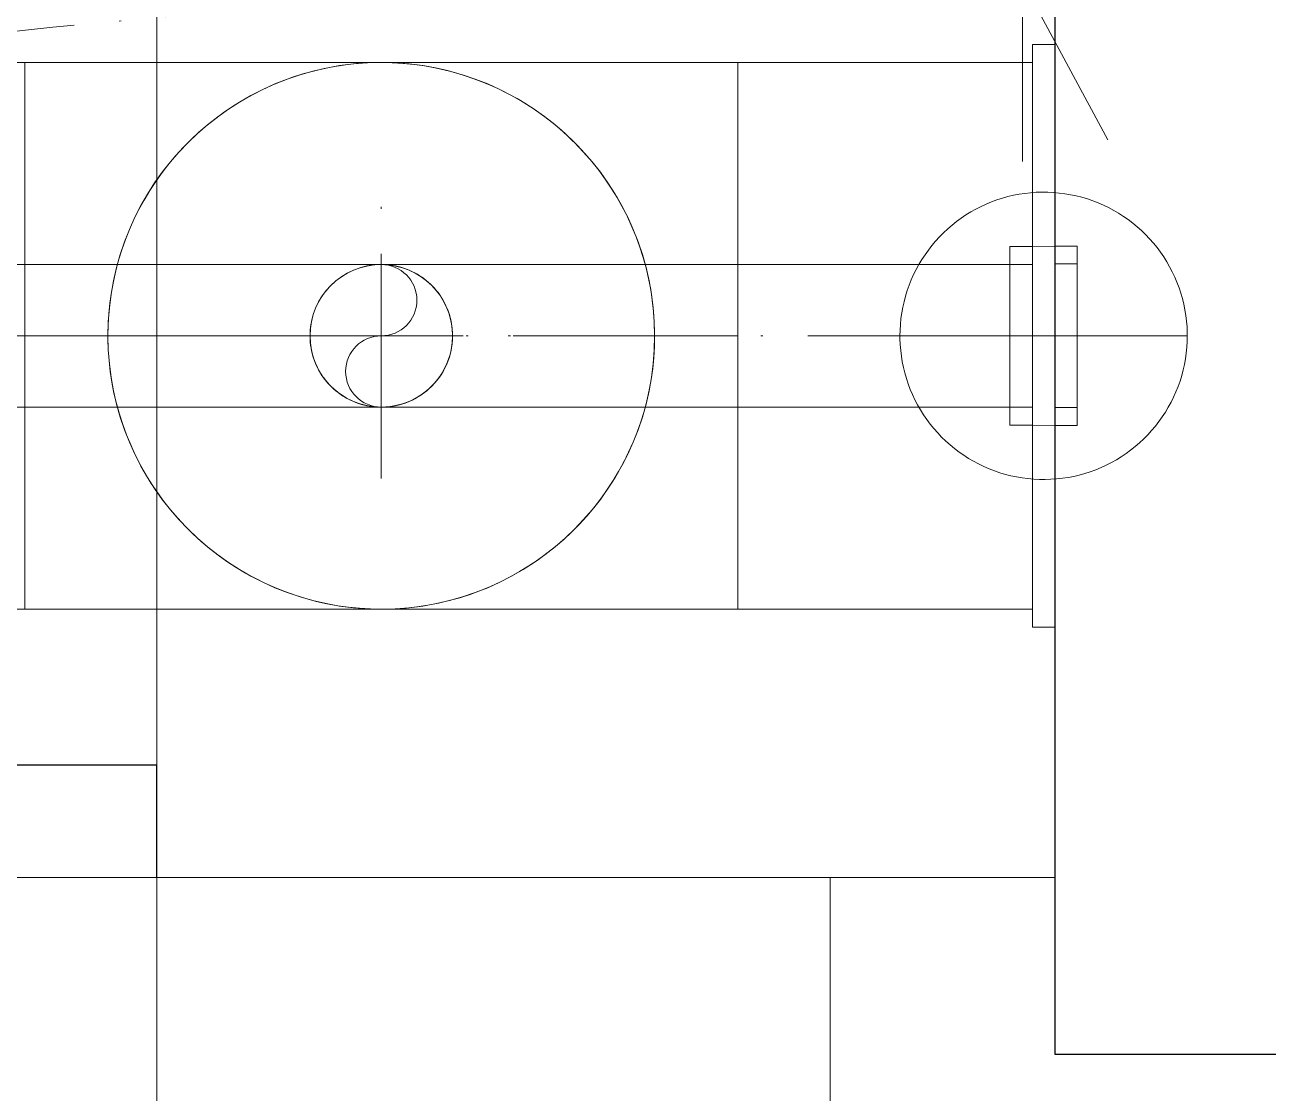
# Model space of a CAD drawing. Header units: millimetres. Extents: x -88595 to 880822, y -1054509 to -148035.
# Drawn here: x 181507.4 to 181562.8, y -269296.5 to -269249 of the extents above; entities that cross this region are included whole.
import ezdxf

# ---------------------------------------------------------------- set-up
doc = ezdxf.new("R2010")
doc.units = ezdxf.units.MM
for name, pattern in [('$0$ADSK_Осевая', [14, 10, -2, 0, -2]), ('$3$ADSK_Осевая', [14, 10, -2, 0, -2]), ('ADSK_Линия сетки', [25, 20, -2.5, 0, -2.5])]:
    doc.linetypes.add(name, pattern=pattern)
for name, color, linetype, lineweight in [('Витраж', 7, 'Continuous', 9), ('Двери', 7, 'Continuous', 9), ('Изоляция', 7, 'Continuous', 18), ('Оборудование', 7, 'Continuous', 18), ('Оси', 7, 'Continuous', 9), ('Стены разрез', 7, 'Continuous', 30), ('Трубопровод', 7, 'Continuous', 18), ('Трубопроводы', 7, 'Continuous', 18)]:
    doc.layers.add(name, color=color, linetype=linetype, lineweight=lineweight)

# ---------------------------------------------------------------- blocks, each defined once
blk = doc.blocks.new('$0$ADSK_Настенный внутренний блок кондиционера1 - AS12BS4HRA-3264940-В_Координация_1 этаж ОВ3')
at = {"layer": 'Оборудование', "color": 150, "lineweight": 30, "true_color": 0x0080ff}
for p, q in [((427.5, 0), (-427.5, 0)), ((-427.5, 0), (-427.5, -10)), ((-427.5, 0), (-427.5, -20))]:
    blk.add_line(p, q, dxfattribs=at)
blk = doc.blocks.new('$0$ADSK_МедьПайка_Отвод-гнутая труба - Отвод _гнутая труба_-94627-В_Координация_1 этаж ОВ3')
at = {"layer": 'Трубопроводы', "color": 190, "true_color": 0x8000ff}
for p, q in [((-16488.726, 18357.408), (-16488.726, 18354.233)), ((-16488.726, 18354.233), (-16488.726, 18351.058))]:
    blk.add_line(p, q, dxfattribs=at)
at = {"layer": 'Трубопроводы', "color": 190, "true_color": 0x8000ff, "flags": 128}
for points in [[(-16488.726, 18357.408), (-16488.091, 18357.408), (-16487.457, 18357.408), (-16486.825, 18357.408), (-16486.196, 18357.408), (-16485.572, 18357.408), (-16484.952, 18357.408), (-16484.338, 18357.408), (-16483.732, 18357.408), (-16483.133, 18357.408), (-16482.544, 18357.408), (-16481.964, 18357.408), (-16481.395, 18357.408), (-16480.838, 18357.408), (-16480.293, 18357.408), (-16479.762, 18357.408), (-16479.245, 18357.408), (-16478.744, 18357.408), (-16478.258, 18357.408), (-16477.789, 18357.408), (-16477.338, 18357.408), (-16476.904, 18357.408), (-16476.49, 18357.408), (-16476.095, 18357.408), (-16475.721, 18357.408), (-16475.367, 18357.408), (-16475.035, 18357.408), (-16474.725, 18357.408), (-16474.437, 18357.408), (-16474.171, 18357.408), (-16473.929, 18357.408), (-16473.711, 18357.408), (-16473.517, 18357.408), (-16473.347, 18357.408), (-16473.202, 18357.408), (-16473.082, 18357.408), (-16472.986, 18357.408), (-16472.916, 18357.408), (-16472.871, 18357.408), (-16472.852, 18357.408)], [(-16476.026, 18354.233), (-16476.023, 18354.36), (-16476.015, 18354.487), (-16476.003, 18354.613), (-16475.985, 18354.739), (-16475.962, 18354.864), (-16475.935, 18354.988), (-16475.902, 18355.11), (-16475.864, 18355.232), (-16475.822, 18355.351), (-16475.775, 18355.469), (-16475.723, 18355.585), (-16475.667, 18355.699), (-16475.606, 18355.81), (-16475.541, 18355.919), (-16475.471, 18356.026), (-16475.397, 18356.129), (-16475.319, 18356.229), (-16475.238, 18356.326), (-16475.152, 18356.42), (-16475.063, 18356.51), (-16474.97, 18356.597), (-16474.874, 18356.68), (-16474.774, 18356.759), (-16474.672, 18356.834), (-16474.566, 18356.904), (-16474.458, 18356.971), (-16474.347, 18357.033), (-16474.234, 18357.091), (-16474.119, 18357.144), (-16474.001, 18357.192), (-16473.882, 18357.236), (-16473.761, 18357.275), (-16473.639, 18357.308), (-16473.515, 18357.338), (-16473.39, 18357.362), (-16473.265, 18357.381), (-16473.138, 18357.395), (-16473.012, 18357.404), (-16472.885, 18357.408), (-16472.851, 18357.408)], [(-16472.851, 18357.408), (-16472.724, 18357.405), (-16472.597, 18357.398), (-16472.471, 18357.385), (-16472.345, 18357.367), (-16472.22, 18357.345), (-16472.096, 18357.317), (-16471.973, 18357.284), (-16471.852, 18357.247), (-16471.732, 18357.204), (-16471.614, 18357.157), (-16471.498, 18357.105), (-16471.384, 18357.049), (-16471.273, 18356.988), (-16471.164, 18356.923), (-16471.058, 18356.853), (-16470.955, 18356.779), (-16470.854, 18356.702), (-16470.757, 18356.62), (-16470.663, 18356.534), (-16470.573, 18356.445), (-16470.486, 18356.352), (-16470.404, 18356.256), (-16470.325, 18356.156), (-16470.25, 18356.054), (-16470.179, 18355.948), (-16470.112, 18355.84), (-16470.05, 18355.729), (-16469.993, 18355.616), (-16469.94, 18355.501), (-16469.891, 18355.383), (-16469.848, 18355.264), (-16469.809, 18355.143), (-16469.775, 18355.021), (-16469.746, 18354.897), (-16469.722, 18354.772), (-16469.703, 18354.647), (-16469.689, 18354.521), (-16469.68, 18354.394), (-16469.676, 18354.267), (-16469.676, 18354.233)], [(-16472.851, 18351.058), (-16472.978, 18351.06), (-16473.104, 18351.068), (-16473.231, 18351.081), (-16473.356, 18351.098), (-16473.481, 18351.121), (-16473.605, 18351.149), (-16473.728, 18351.181), (-16473.849, 18351.219), (-16473.969, 18351.261), (-16474.087, 18351.308), (-16474.203, 18351.36), (-16474.317, 18351.417), (-16474.428, 18351.478), (-16474.537, 18351.543), (-16474.643, 18351.612), (-16474.747, 18351.686), (-16474.847, 18351.764), (-16474.944, 18351.846), (-16475.038, 18351.931), (-16475.128, 18352.021), (-16475.215, 18352.114), (-16475.298, 18352.21), (-16475.377, 18352.309), (-16475.452, 18352.412), (-16475.522, 18352.517), (-16475.589, 18352.626), (-16475.651, 18352.736), (-16475.708, 18352.85), (-16475.761, 18352.965), (-16475.81, 18353.082), (-16475.853, 18353.202), (-16475.892, 18353.323), (-16475.926, 18353.445), (-16475.955, 18353.568), (-16475.979, 18353.693), (-16475.998, 18353.819), (-16476.013, 18353.945), (-16476.022, 18354.072), (-16476.025, 18354.199), (-16476.026, 18354.233)], [(-16469.676, 18354.233), (-16469.678, 18354.106), (-16469.686, 18353.979), (-16469.698, 18353.853), (-16469.716, 18353.727), (-16469.739, 18353.602), (-16469.767, 18353.478), (-16469.799, 18353.355), (-16469.837, 18353.234), (-16469.879, 18353.114), (-16469.926, 18352.996), (-16469.978, 18352.88), (-16470.034, 18352.767), (-16470.095, 18352.655), (-16470.161, 18352.546), (-16470.23, 18352.44), (-16470.304, 18352.337), (-16470.382, 18352.236), (-16470.464, 18352.139), (-16470.549, 18352.046), (-16470.639, 18351.955), (-16470.731, 18351.869), (-16470.828, 18351.786), (-16470.927, 18351.707), (-16471.03, 18351.632), (-16471.135, 18351.561), (-16471.243, 18351.495), (-16471.354, 18351.433), (-16471.467, 18351.375), (-16471.583, 18351.322), (-16471.7, 18351.274), (-16471.819, 18351.23), (-16471.94, 18351.191), (-16472.063, 18351.157), (-16472.186, 18351.128), (-16472.311, 18351.104), (-16472.437, 18351.085), (-16472.563, 18351.071), (-16472.689, 18351.062), (-16472.816, 18351.058), (-16472.851, 18351.058)], [(-16472.851, 18351.058), (-16472.863, 18351.058), (-16472.901, 18351.058), (-16472.965, 18351.058), (-16473.053, 18351.058), (-16473.167, 18351.058), (-16473.306, 18351.058), (-16473.469, 18351.058), (-16473.657, 18351.058), (-16473.868, 18351.058), (-16474.104, 18351.058), (-16474.363, 18351.058), (-16474.645, 18351.058), (-16474.949, 18351.058), (-16475.275, 18351.058), (-16475.623, 18351.058), (-16475.992, 18351.058), (-16476.382, 18351.058), (-16476.791, 18351.058), (-16477.219, 18351.058), (-16477.665, 18351.058), (-16478.13, 18351.058), (-16478.611, 18351.058), (-16479.108, 18351.058), (-16479.621, 18351.058), (-16480.148, 18351.058), (-16480.689, 18351.058), (-16481.243, 18351.058), (-16481.809, 18351.058), (-16482.386, 18351.058), (-16482.973, 18351.058), (-16483.569, 18351.058), (-16484.174, 18351.058), (-16484.786, 18351.058), (-16485.404, 18351.058), (-16486.027, 18351.058), (-16486.655, 18351.058), (-16487.286, 18351.058), (-16487.92, 18351.058), (-16488.554, 18351.058), (-16488.726, 18351.058)]]:
    blk.add_lwpolyline(points, dxfattribs=at)
at = {"layer": 'Трубопроводы', "color": 190, "true_color": 0x8000ff}
for start, end in [(0, 180), (180, 0)]:
    blk.add_arc((-16472.851, 18354.233), 3.175, start, end, dxfattribs=at)
blk = doc.blocks.new('$0$ADSK_МедьПайка_Отвод-гнутая труба - Отвод _гнутая труба_-V37-В_Координация_1 этаж ОВ3')
at = {"layer": 'Трубопроводы', "color": 190, "true_color": 0x8000ff}
for p, q in [((-4816.026, 18338.358), (-4812.851, 18338.358)), ((-4812.851, 18338.358), (-4809.676, 18338.358))]:
    blk.add_line(p, q, dxfattribs=at)
at = {"layer": 'Трубопроводы', "color": 190, "true_color": 0x8000ff, "flags": 128}
for points in [[(-4816.026, 18354.233), (-4816.026, 18354.22), (-4816.026, 18354.182), (-4816.026, 18354.119), (-4816.026, 18354.03), (-4816.026, 18353.916), (-4816.026, 18353.778), (-4816.026, 18353.615), (-4816.026, 18353.427), (-4816.026, 18353.215), (-4816.026, 18352.98), (-4816.026, 18352.721), (-4816.026, 18352.439), (-4816.026, 18352.134), (-4816.026, 18351.808), (-4816.026, 18351.46), (-4816.026, 18351.091), (-4816.026, 18350.702), (-4816.026, 18350.293), (-4816.026, 18349.865), (-4816.026, 18349.418), (-4816.026, 18348.954), (-4816.026, 18348.473), (-4816.026, 18347.975), (-4816.026, 18347.462), (-4816.026, 18346.935), (-4816.026, 18346.394), (-4816.026, 18345.84), (-4816.026, 18345.274), (-4816.026, 18344.697), (-4816.026, 18344.11), (-4816.026, 18343.514), (-4816.026, 18342.909), (-4816.026, 18342.298), (-4816.026, 18341.679), (-4816.026, 18341.056), (-4816.026, 18340.428), (-4816.026, 18339.797), (-4816.026, 18339.164), (-4816.026, 18338.529), (-4816.026, 18338.358)], [(-4809.676, 18338.358), (-4809.676, 18338.993), (-4809.676, 18339.626), (-4809.676, 18340.258), (-4809.676, 18340.887), (-4809.676, 18341.512), (-4809.676, 18342.131), (-4809.676, 18342.745), (-4809.676, 18343.352), (-4809.676, 18343.95), (-4809.676, 18344.54), (-4809.676, 18345.12), (-4809.676, 18345.689), (-4809.676, 18346.246), (-4809.676, 18346.79), (-4809.676, 18347.322), (-4809.676, 18347.838), (-4809.676, 18348.34), (-4809.676, 18348.826), (-4809.676, 18349.294), (-4809.676, 18349.746), (-4809.676, 18350.179), (-4809.676, 18350.593), (-4809.676, 18350.988), (-4809.676, 18351.362), (-4809.676, 18351.716), (-4809.676, 18352.048), (-4809.676, 18352.359), (-4809.676, 18352.647), (-4809.676, 18352.912), (-4809.676, 18353.154), (-4809.676, 18353.372), (-4809.676, 18353.566), (-4809.676, 18353.736), (-4809.676, 18353.881), (-4809.676, 18354.002), (-4809.676, 18354.097), (-4809.676, 18354.167), (-4809.676, 18354.212), (-4809.676, 18354.232)]]:
    blk.add_lwpolyline(points, dxfattribs=at)
at = {"layer": 'Трубопроводы', "color": 190, "true_color": 0x8000ff}
for start, end in [(90, 270), (270, 90)]:
    blk.add_arc((-4812.851, 18354.233), 3.175, start, end, dxfattribs=at)
blk = doc.blocks.new('1 этаж')
at = {"layer": 'Витраж', "lineweight": 18}
for p, q in [((217682.711, 659027.605), (217682.711, 659077.605)), ((217672.711, 659027.605), (217682.711, 659027.605))]:
    blk.add_line(p, q, dxfattribs=at)
at = {"layer": 'Двери'}
for p, q in [((217672.711, 659027.605), (217622.711, 659027.605)), ((217672.711, 659007.605), (217672.711, 659027.605))]:
    blk.add_line(p, q, dxfattribs=at)
at = {"layer": 'Оси', "linetype": 'ADSK_Линия сетки', "ltscale": 100}
blk.add_line((217642.711, 697813.244), (217642.711, 631836.469), dxfattribs=at)
at = {"layer": 'Стены разрез'}
for p, q in [((217642.711, 659032.605), (217622.711, 659032.605)), ((217642.711, 659027.605), (217642.711, 659032.605))]:
    blk.add_line(p, q, dxfattribs=at)

msp = doc.modelspace()

# ---------------------------------------------------------------- linework, layer by layer
at = {"layer": 'Изоляция', "color": 190, "true_color": 0x8000ff}
for p, q in [((181553.252, -269249.833), (181552.252, -269249.833)), ((181552.252, -269249.833), (181552.252, -269275.783)), ((181553.252, -269275.783), (181553.252, -269249.833)), ((181507.377, -269250.633), (180939.127, -269250.633)), ((181507.377, -269274.983), (181507.377, -269250.633)), ((181552.252, -269250.633), (181539.127, -269250.633)), ((181539.127, -269250.633), (181539.127, -269274.983)), ((180939.127, -269274.983), (181507.377, -269274.983)), ((181539.127, -269274.983), (181552.252, -269274.983)), ((181552.252, -269275.783), (181553.252, -269275.783))]:
    msp.add_line(p, q, dxfattribs=at)
at = {"layer": 'Изоляция', "color": 190, "true_color": 0x8000ff, "flags": 128}
for points in [[(181523.252, -269250.633), (181523.239, -269250.633), (181523.201, -269250.633), (181523.138, -269250.633), (181523.049, -269250.633), (181522.935, -269250.633), (181522.797, -269250.633), (181522.634, -269250.633), (181522.446, -269250.633), (181522.234, -269250.633), (181521.999, -269250.633), (181521.74, -269250.633), (181521.458, -269250.633), (181521.153, -269250.633), (181520.827, -269250.633), (181520.479, -269250.633), (181520.11, -269250.633), (181519.721, -269250.633), (181519.312, -269250.633), (181518.884, -269250.633), (181518.437, -269250.633), (181517.973, -269250.633), (181517.492, -269250.633), (181516.994, -269250.633), (181516.481, -269250.633), (181515.954, -269250.633), (181515.413, -269250.633), (181514.859, -269250.633), (181514.293, -269250.633), (181513.716, -269250.633), (181513.129, -269250.633), (181512.533, -269250.633), (181511.928, -269250.633), (181511.317, -269250.633), (181510.698, -269250.633), (181510.075, -269250.633), (181509.447, -269250.633), (181508.816, -269250.633), (181508.183, -269250.633), (181507.548, -269250.633), (181507.377, -269250.633)], [(181511.077, -269262.808), (181511.087, -269262.322), (181511.116, -269261.836), (181511.164, -269261.351), (181511.232, -269260.869), (181511.32, -269260.39), (181511.426, -269259.914), (181511.551, -269259.444), (181511.695, -269258.979), (181511.857, -269258.52), (181512.038, -269258.067), (181512.236, -269257.623), (181512.453, -269257.186), (181512.686, -269256.759), (181512.936, -269256.341), (181513.203, -269255.934), (181513.486, -269255.538), (181513.785, -269255.153), (181514.099, -269254.78), (181514.427, -269254.421), (181514.769, -269254.075), (181515.125, -269253.742), (181515.495, -269253.425), (181515.876, -269253.122), (181516.269, -269252.835), (181516.674, -269252.564), (181517.089, -269252.309), (181517.513, -269252.071), (181517.947, -269251.85), (181518.39, -269251.646), (181518.84, -269251.461), (181519.297, -269251.294), (181519.761, -269251.145), (181520.23, -269251.014), (181520.704, -269250.903), (181521.182, -269250.811), (181521.664, -269250.737), (181522.148, -269250.684), (181522.634, -269250.649), (181523.12, -269250.634), (181523.252, -269250.633)], [(181523.252, -269250.633), (181523.265, -269250.633), (181523.303, -269250.633), (181523.366, -269250.633), (181523.455, -269250.633), (181523.568, -269250.633), (181523.707, -269250.633), (181523.87, -269250.633), (181524.058, -269250.633), (181524.269, -269250.633), (181524.505, -269250.633), (181524.764, -269250.633), (181525.046, -269250.633), (181525.35, -269250.633), (181525.677, -269250.633), (181526.025, -269250.633), (181526.394, -269250.633), (181526.783, -269250.633), (181527.192, -269250.633), (181527.62, -269250.633), (181528.067, -269250.633), (181528.531, -269250.633), (181529.012, -269250.633), (181529.509, -269250.633), (181530.022, -269250.633), (181530.55, -269250.633), (181531.091, -269250.633), (181531.644, -269250.633), (181532.21, -269250.633), (181532.787, -269250.633), (181533.374, -269250.633), (181533.971, -269250.633), (181534.575, -269250.633), (181535.187, -269250.633), (181535.805, -269250.633), (181536.429, -269250.633), (181537.056, -269250.633), (181537.687, -269250.633), (181538.321, -269250.633), (181538.955, -269250.633), (181539.127, -269250.633)], [(181523.252, -269250.633), (181523.739, -269250.643), (181524.225, -269250.672), (181524.709, -269250.721), (181525.192, -269250.789), (181525.671, -269250.876), (181526.146, -269250.982), (181526.616, -269251.108), (181527.082, -269251.252), (181527.541, -269251.414), (181527.993, -269251.595), (181528.438, -269251.793), (181528.874, -269252.009), (181529.301, -269252.243), (181529.719, -269252.493), (181530.126, -269252.76), (181530.523, -269253.043), (181530.907, -269253.342), (181531.28, -269253.655), (181531.639, -269253.984), (181531.986, -269254.326), (181532.318, -269254.682), (181532.636, -269255.051), (181532.938, -269255.433), (181533.225, -269255.826), (181533.497, -269256.23), (181533.752, -269256.645), (181533.99, -269257.07), (181534.211, -269257.504), (181534.414, -269257.947), (181534.599, -269258.397), (181534.767, -269258.854), (181534.916, -269259.318), (181535.046, -269259.787), (181535.157, -269260.261), (181535.25, -269260.739), (181535.323, -269261.221), (181535.377, -269261.705), (181535.411, -269262.19), (181535.426, -269262.677), (181535.427, -269262.808)], [(181523.252, -269274.983), (181522.765, -269274.974), (181522.279, -269274.945), (181521.794, -269274.896), (181521.312, -269274.828), (181520.833, -269274.741), (181520.358, -269274.635), (181519.887, -269274.509), (181519.422, -269274.365), (181518.963, -269274.203), (181518.511, -269274.022), (181518.066, -269273.824), (181517.63, -269273.608), (181517.202, -269273.374), (181516.785, -269273.124), (181516.377, -269272.857), (181515.981, -269272.574), (181515.596, -269272.275), (181515.224, -269271.962), (181514.864, -269271.633), (181514.518, -269271.291), (181514.186, -269270.935), (181513.868, -269270.566), (181513.565, -269270.184), (181513.278, -269269.791), (181513.007, -269269.387), (181512.752, -269268.972), (181512.514, -269268.547), (181512.293, -269268.113), (181512.09, -269267.67), (181511.904, -269267.22), (181511.737, -269266.763), (181511.588, -269266.299), (181511.458, -269265.83), (181511.346, -269265.356), (181511.254, -269264.878), (181511.181, -269264.396), (181511.127, -269263.912), (181511.093, -269263.427), (181511.078, -269262.94), (181511.077, -269262.808)], [(181535.427, -269262.808), (181535.417, -269263.295), (181535.388, -269263.781), (181535.339, -269264.266), (181535.271, -269264.748), (181535.184, -269265.227), (181535.078, -269265.703), (181534.953, -269266.173), (181534.809, -269266.638), (181534.646, -269267.097), (181534.466, -269267.55), (181534.267, -269267.994), (181534.051, -269268.431), (181533.818, -269268.858), (181533.567, -269269.276), (181533.3, -269269.683), (181533.017, -269270.079), (181532.719, -269270.464), (181532.405, -269270.837), (181532.077, -269271.196), (181531.734, -269271.542), (181531.378, -269271.875), (181531.009, -269272.192), (181530.628, -269272.495), (181530.234, -269272.782), (181529.83, -269273.053), (181529.415, -269273.308), (181528.99, -269273.546), (181528.556, -269273.767), (181528.114, -269273.971), (181527.664, -269274.156), (181527.206, -269274.323), (181526.743, -269274.472), (181526.273, -269274.603), (181525.799, -269274.714), (181525.321, -269274.806), (181524.84, -269274.88), (181524.356, -269274.933), (181523.87, -269274.968), (181523.383, -269274.983), (181523.252, -269274.983)], [(181507.377, -269274.983), (181508.012, -269274.983), (181508.645, -269274.983), (181509.277, -269274.983), (181509.906, -269274.983), (181510.531, -269274.983), (181511.15, -269274.983), (181511.764, -269274.983), (181512.371, -269274.983), (181512.969, -269274.983), (181513.559, -269274.983), (181514.139, -269274.983), (181514.708, -269274.983), (181515.265, -269274.983), (181515.809, -269274.983), (181516.341, -269274.983), (181516.857, -269274.983), (181517.359, -269274.983), (181517.845, -269274.983), (181518.313, -269274.983), (181518.765, -269274.983), (181519.198, -269274.983), (181519.612, -269274.983), (181520.007, -269274.983), (181520.381, -269274.983), (181520.735, -269274.983), (181521.067, -269274.983), (181521.378, -269274.983), (181521.666, -269274.983), (181521.931, -269274.983), (181522.173, -269274.983), (181522.391, -269274.983), (181522.585, -269274.983), (181522.755, -269274.983), (181522.9, -269274.983), (181523.021, -269274.983), (181523.116, -269274.983), (181523.186, -269274.983), (181523.231, -269274.983), (181523.251, -269274.983)], [(181539.127, -269274.983), (181538.492, -269274.983), (181537.858, -269274.983), (181537.226, -269274.983), (181536.598, -269274.983), (181535.973, -269274.983), (181535.353, -269274.983), (181534.74, -269274.983), (181534.133, -269274.983), (181533.534, -269274.983), (181532.945, -269274.983), (181532.365, -269274.983), (181531.796, -269274.983), (181531.239, -269274.983), (181530.694, -269274.983), (181530.163, -269274.983), (181529.646, -269274.983), (181529.145, -269274.983), (181528.659, -269274.983), (181528.19, -269274.983), (181527.739, -269274.983), (181527.306, -269274.983), (181526.891, -269274.983), (181526.497, -269274.983), (181526.122, -269274.983), (181525.768, -269274.983), (181525.436, -269274.983), (181525.126, -269274.983), (181524.838, -269274.983), (181524.573, -269274.983), (181524.331, -269274.983), (181524.113, -269274.983), (181523.918, -269274.983), (181523.748, -269274.983), (181523.603, -269274.983), (181523.483, -269274.983), (181523.387, -269274.983), (181523.317, -269274.983), (181523.272, -269274.983), (181523.253, -269274.983)]]:
    msp.add_lwpolyline(points, dxfattribs=at)
at = {"layer": 'Изоляция', "color": 190, "true_color": 0x8000ff}
for start, end in [(90, 180), (90, 180), (90, 180), (90, 180), (0, 90), (0, 90), (0, 90), (0, 90), (180, 270), (180, 270), (180, 270), (180, 270), (270, 0), (270, 0), (270, 0), (270, 0)]:
    msp.add_arc((181523.252, -269262.808), 12.175, start, end, dxfattribs=at)
at = {"layer": 'Трубопровод', "color": 190, "linetype": '$0$ADSK_Осевая', "true_color": 0x8000ff}
for p, q in [((181523.252, -269269.158), (181523.252, -269256.458)), ((181507.377, -269262.808), (180939.127, -269262.808)), ((181507.377, -269262.808), (180939.127, -269262.808)), ((181516.902, -269262.808), (181529.602, -269262.808)), ((181552.252, -269262.808), (181539.127, -269262.808)), ((181552.252, -269262.808), (181539.127, -269262.808))]:
    msp.add_line(p, q, dxfattribs=at)
at = {"layer": 'Трубопровод', "color": 190, "true_color": 0x8000ff}
for p, q in [((181507.377, -269259.633), (180939.127, -269259.633)), ((181552.252, -269259.633), (181539.127, -269259.633)), ((180939.127, -269265.983), (181507.377, -269265.983)), ((181539.127, -269265.983), (181552.252, -269265.983))]:
    msp.add_line(p, q, dxfattribs=at)
for centre, radius, start, end in [((181523.252, -269262.808), 3.175, 0, 180), ((181523.252, -269261.221), 1.587, 270, 90), ((181523.252, -269262.808), 3.175, 180, 0), ((181523.252, -269264.396), 1.587, 90, 270)]:
    msp.add_arc(centre, radius, start, end, dxfattribs=at)
at = {"layer": 'Трубопроводы', "color": 24, "true_color": 0xa52900}
for p, q in [((181551.818, -269255.037), (181551.818, -269239.037)), ((181555.607, -269254.082), (181548.028, -269239.991))]:
    msp.add_line(p, q, dxfattribs=at)
at = {"layer": 'Трубопроводы', "color": 190, "true_color": 0x8000ff}
for p, q in [((181552.252, -269258.833), (181551.252, -269258.833)), ((181551.252, -269258.833), (181551.252, -269266.783)), ((181551.252, -269258.833), (181551.252, -269266.783)), ((181553.252, -269258.808), (181552.252, -269258.833)), ((181552.252, -269266.783), (181552.252, -269258.833)), ((181552.252, -269266.783), (181552.252, -269258.833)), ((181554.252, -269258.808), (181553.252, -269258.808)), ((181553.252, -269258.808), (181553.252, -269266.808)), ((181553.252, -269258.808), (181553.252, -269266.808)), ((181554.252, -269266.808), (181554.252, -269258.808)), ((181554.252, -269266.808), (181554.252, -269258.808)), ((181552.252, -269259.633), (181551.252, -269259.633)), ((181551.252, -269265.983), (181551.252, -269259.633)), ((181551.252, -269265.983), (181551.252, -269259.633)), ((181552.252, -269259.633), (181552.252, -269265.983)), ((181552.252, -269259.633), (181552.252, -269265.983)), ((181554.252, -269259.608), (181553.252, -269259.608)), ((181553.252, -269266.008), (181553.252, -269259.608)), ((181553.252, -269266.008), (181553.252, -269259.608)), ((181554.252, -269259.608), (181554.252, -269266.008)), ((181554.252, -269259.608), (181554.252, -269266.008)), ((181559.152, -269262.808), (181546.352, -269262.808)), ((181559.152, -269262.808), (181546.352, -269262.808)), ((181553.252, -269262.808), (181552.252, -269262.808)), ((181551.252, -269265.983), (181552.252, -269265.983)), ((181553.252, -269266.008), (181554.252, -269266.008)), ((181551.252, -269266.783), (181552.252, -269266.783)), ((181552.252, -269266.783), (181553.252, -269266.808)), ((181553.252, -269266.808), (181554.252, -269266.808))]:
    msp.add_line(p, q, dxfattribs=at)
at = {"layer": 'Трубопроводы', "color": 190, "linetype": '$0$ADSK_Осевая', "true_color": 0x8000ff}
for p in [(181507.377, -269262.808), (181539.127, -269262.808)]:
    msp.add_line(p, (181523.252, -269262.808), dxfattribs=at)
at = {"layer": 'Трубопроводы', "color": 190, "true_color": 0x8000ff, "flags": 128}
for points in [[(181546.352, -269262.808), (181546.357, -269262.553), (181546.372, -269262.297), (181546.398, -269262.042), (181546.434, -269261.789), (181546.479, -269261.537), (181546.535, -269261.287), (181546.601, -269261.04), (181546.677, -269260.795), (181546.762, -269260.554), (181546.857, -269260.316), (181546.961, -269260.082), (181547.075, -269259.853), (181547.198, -269259.628), (181547.329, -269259.409), (181547.47, -269259.195), (181547.618, -269258.986), (181547.775, -269258.784), (181547.94, -269258.588), (181548.113, -269258.399), (181548.293, -269258.217), (181548.48, -269258.043), (181548.674, -269257.876), (181548.875, -269257.717), (181549.081, -269257.566), (181549.294, -269257.423), (181549.512, -269257.289), (181549.735, -269257.164), (181549.963, -269257.048), (181550.196, -269256.941), (181550.433, -269256.843), (181550.673, -269256.755), (181550.917, -269256.677), (181551.163, -269256.609), (181551.413, -269256.55), (181551.664, -269256.502), (181551.917, -269256.463), (181552.172, -269256.435), (181552.427, -269256.417), (181552.683, -269256.409), (181552.939, -269256.411), (181553.194, -269256.424), (181553.449, -269256.447), (181553.703, -269256.48), (181553.956, -269256.523), (181554.206, -269256.576), (181554.454, -269256.639), (181554.699, -269256.712), (181554.942, -269256.795), (181555.18, -269256.887), (181555.415, -269256.989), (181555.646, -269257.1), (181555.872, -269257.22), (181556.093, -269257.35), (181556.308, -269257.488), (181556.518, -269257.634), (181556.722, -269257.789), (181556.92, -269257.952), (181557.111, -269258.122), (181557.294, -269258.3), (181557.471, -269258.486), (181557.64, -269258.678), (181557.802, -269258.877), (181557.955, -269259.082), (181558.1, -269259.293), (181558.236, -269259.509), (181558.363, -269259.731), (181558.482, -269259.958), (181558.591, -269260.19), (181558.691, -269260.425), (181558.782, -269260.665), (181558.863, -269260.907), (181558.934, -269261.153), (181558.995, -269261.402), (181559.047, -269261.653), (181559.088, -269261.905), (181559.119, -269262.159), (181559.14, -269262.415), (181559.15, -269262.67), (181559.152, -269262.808)], [(181559.152, -269262.808), (181559.147, -269263.064), (181559.131, -269263.32), (181559.106, -269263.575), (181559.07, -269263.828), (181559.024, -269264.08), (181558.968, -269264.33), (181558.903, -269264.577), (181558.827, -269264.822), (181558.742, -269265.063), (181558.647, -269265.301), (181558.542, -269265.535), (181558.429, -269265.764), (181558.306, -269265.989), (181558.174, -269266.208), (181558.034, -269266.422), (181557.885, -269266.631), (181557.728, -269266.833), (181557.563, -269267.029), (181557.391, -269267.218), (181557.211, -269267.4), (181557.024, -269267.574), (181556.83, -269267.741), (181556.629, -269267.9), (181556.422, -269268.051), (181556.21, -269268.194), (181555.992, -269268.328), (181555.768, -269268.453), (181555.54, -269268.569), (181555.308, -269268.676), (181555.071, -269268.774), (181554.831, -269268.862), (181554.587, -269268.94), (181554.34, -269269.008), (181554.091, -269269.067), (181553.84, -269269.115), (181553.587, -269269.154), (181553.332, -269269.182), (181553.077, -269269.2), (181552.821, -269269.208), (181552.565, -269269.206), (181552.309, -269269.193), (181552.054, -269269.17), (181551.8, -269269.137), (181551.548, -269269.094), (181551.298, -269269.041), (181551.05, -269268.978), (181550.804, -269268.905), (181550.562, -269268.822), (181550.323, -269268.73), (181550.088, -269268.628), (181549.858, -269268.517), (181549.632, -269268.397), (181549.411, -269268.267), (181549.195, -269268.129), (181548.985, -269267.983), (181548.782, -269267.828), (181548.584, -269267.665), (181548.393, -269267.495), (181548.209, -269267.317), (181548.033, -269267.131), (181547.863, -269266.939), (181547.702, -269266.74), (181547.549, -269266.535), (181547.404, -269266.324), (181547.268, -269266.108), (181547.14, -269265.886), (181547.022, -269265.659), (181546.912, -269265.427), (181546.812, -269265.192), (181546.722, -269264.952), (181546.641, -269264.71), (181546.57, -269264.464), (181546.508, -269264.215), (181546.457, -269263.964), (181546.416, -269263.712), (181546.385, -269263.458), (181546.364, -269263.202), (181546.353, -269262.947), (181546.352, -269262.808)]]:
    msp.add_lwpolyline(points, dxfattribs=at)
at = {"layer": 'Трубопроводы', "color": 24, "linetype": '$3$ADSK_Осевая', "true_color": 0xa52900}
msp.add_open_spline([(181551.818, -269247.037), (181190.713, -269247.037), (181441.212, -269624.548), (181802.317, -269624.548)], degree=3, dxfattribs=at)

# ---------------------------------------------------------------- block references
at = {"layer": 'Оборудование', "color": 5, "true_color": 0x0000ff}
msp.add_blockref('1 этаж', (-36129.459, -928314.536), dxfattribs=at)
at = {"layer": 'Оборудование', "color": 150, "lineweight": 30, "true_color": 0x0080ff, "rotation": 90.00000000000011}
msp.add_blockref('$0$ADSK_Настенный внутренний блок кондиционера1 - AS12BS4HRA-3264940-В_Координация_1 этаж ОВ3', (181553.252, -268867.308), dxfattribs=at)
at = {"layer": 'Трубопроводы', "color": 190, "true_color": 0x8000ff}
for name, p, rotation in [('$0$ADSK_МедьПайка_Отвод-гнутая труба - Отвод _гнутая труба_-V37-В_Координация_1 этаж ОВ3', (163169.019, -274075.659), 270), ('$0$ADSK_МедьПайка_Отвод-гнутая труба - Отвод _гнутая труба_-94627-В_Координация_1 этаж ОВ3', (165050.401, -250908.576), 180)]:
    msp.add_blockref(name, p, dxfattribs=dict(at, rotation=rotation))

doc.saveas('drawing.dxf')
